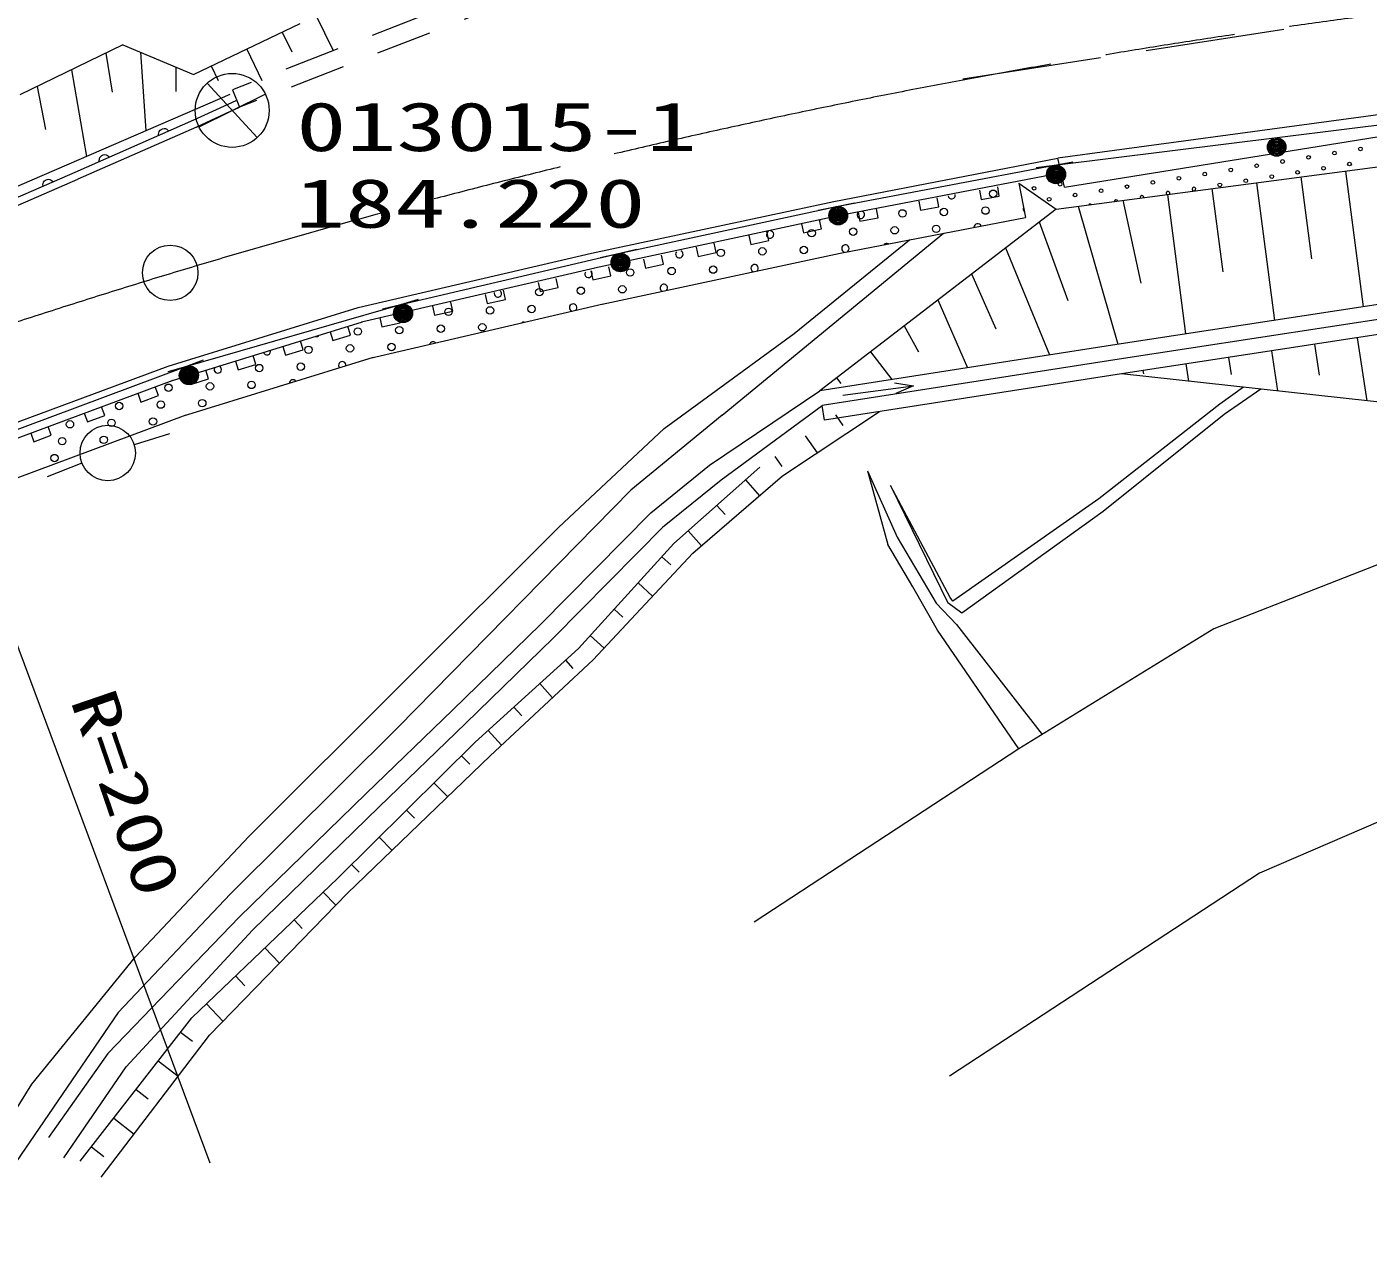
# Model space of a CAD drawing. Units: millimetres, scale not verified. Extents: x 33656 to 673656, y 21260 to 381260.
# Drawn here: x 166294 to 202398, y 252081 to 284592 of the extents above; entities that cross this region are included whole.
import ezdxf
from ezdxf.enums import TextEntityAlignment as Align

# ---------------------------------------------------------------- set-up
doc = ezdxf.new("R2010")
doc.units = ezdxf.units.MM
doc.header["$LTSCALE"] = 1000
for name, pattern in [('CHAIN', [18.5, 12, -1.5, 3.5, -1.5]), ('USER1', [2.5, 1.5, -1]), ('USER2', [5, 3.75, -1.25])]:
    doc.linetypes.add(name, pattern=pattern)
doc.layers.add('S-SUV', color=7, linetype='Continuous', lineweight=13)
doc.styles.add('ＭＳ ゴシック', font='')
doc.styles.get('ＭＳ ゴシック').set_extended_font_data('MS Gothic')

# ---------------------------------------------------------------- blocks, each defined once
blk = doc.blocks.new('BUHIN1')
at = {"color": 7, "linetype": 'Continuous', "lineweight": 13}
for p, q in [((676, -731), (-677, 727)), ((-889, -450), (888, 445))]:
    blk.add_line(p, q, dxfattribs=at)
blk.add_circle((0, 0), 995, dxfattribs=at)
blk = doc.blocks.new('BUHIN3')
at = {"color": 7, "linetype": 'Continuous', "lineweight": 13}
blk.add_circle((0, 0), 746, dxfattribs=at)
blk = doc.blocks.new('BUHIN4')
at = {"color": 7, "linetype": 'Continuous', "lineweight": 13}
blk.add_lwpolyline([(-137, -61), (-140, -25), (-136, 10), (-123, 51), (-100, 81), (-72, 105), (-30, 124), (7, 129), (44, 126), (84, 107), (113, 88), (137, 61)], dxfattribs=at)
blk = doc.blocks.new('BUHIN5')
at = {"color": 7, "linetype": 'Continuous', "lineweight": 13}
blk.add_lwpolyline([(-137, -60), (-140, -24), (-136, 10), (-123, 52), (-100, 82), (-72, 105), (-29, 124), (7, 129), (45, 125), (85, 107), (113, 87), (137, 60)], dxfattribs=at)
blk = doc.blocks.new('BUHIN15')
at = {"color": 7, "linetype": 'Continuous', "lineweight": 13}
for radius in [249, 220, 191, 161, 132, 97.5, 67.5, 38.8, 7.5]:
    blk.add_circle((88, -233), radius, dxfattribs=at)
blk = doc.blocks.new('BUHIN16')
at = {"color": 7, "linetype": 'Continuous', "lineweight": 13}
for radius in [249, 220, 191, 161, 132, 97.5, 67.5, 38.8, 7.5]:
    blk.add_circle((70, -239), radius, dxfattribs=at)
blk = doc.blocks.new('BUHIN17')
at = {"color": 7, "linetype": 'Continuous', "lineweight": 13}
for radius in [249, 220, 191, 161, 132, 97.5, 67.5, 38.8, 7.5]:
    blk.add_circle((58, -242), radius, dxfattribs=at)
blk = doc.blocks.new('BUHIN18')
at = {"color": 7, "linetype": 'Continuous', "lineweight": 13}
for radius in [249, 220, 191, 161, 132, 97.5, 67.5, 38.8, 7.5]:
    blk.add_circle((53, -243), radius, dxfattribs=at)
blk = doc.blocks.new('BUHIN19')
at = {"color": 7, "linetype": 'Continuous', "lineweight": 13}
for radius in [249, 220, 191, 161, 132, 97.5, 67.5, 38.8, 7.5]:
    blk.add_circle((47, -244), radius, dxfattribs=at)
blk = doc.blocks.new('BUHIN20')
at = {"color": 7, "linetype": 'Continuous', "lineweight": 13}
for radius in [249, 220, 191, 161, 132, 97.5, 67.5, 38.8, 7.5]:
    blk.add_circle((32, -247), radius, dxfattribs=at)
blk = doc.blocks.new('BUHIN46')
at = {"color": 7, "linetype": 'Continuous', "lineweight": 13}
blk.add_lwpolyline([(-128, 215), (-343, 87), (-87, -343), (128, -215)], dxfattribs=at)
blk = doc.blocks.new('BUHIN47')
at = {"color": 7, "linetype": 'Continuous', "lineweight": 13}
blk.add_lwpolyline([(-116, 222), (-337, 106), (-106, -337), (116, -222)], dxfattribs=at)
blk = doc.blocks.new('BUHIN48')
at = {"color": 7, "linetype": 'Continuous', "lineweight": 13}
blk.add_lwpolyline([(-98, 230), (-328, 133), (-133, -328), (98, -230)], dxfattribs=at)
blk = doc.blocks.new('BUHIN49')
at = {"color": 7, "linetype": 'Continuous', "lineweight": 13}
blk.add_lwpolyline([(-88, 234), (-322, 146), (-146, -322), (88, -234)], dxfattribs=at)

msp = doc.modelspace()

# ---------------------------------------------------------------- linework, layer by layer
at = {"layer": 'S-SUV', "linetype": 'USER1'}
for p, q in [((179320, 285814), (171834, 282894)), ((179463, 285333), (172015, 282428))]:
    msp.add_line(p, q, dxfattribs=at)
at = {"layer": 'S-SUV'}
for p, q in [((174080, 284890), (174531, 283971)), ((170779, 283310), (173648, 284677)), ((173170, 284449), (173423, 283918)), ((168881, 284105), (166108, 282764)), ((168419, 283882), (168592, 282829)), ((168881, 284105), (170779, 283310)), ((169356, 283906), (169500, 281794)), ((172214, 283994), (172619, 283144)), ((167495, 283435), (167904, 281103)), ((170305, 283509), (170308, 282851)), ((171257, 283538), (171444, 283146)), ((159008, 277254), (171770, 282777)), ((166571, 282988), (166794, 281828)), ((171834, 282894), (172015, 282428)), ((170775, 282075), (171931, 282609)), ((170859, 281894), (172015, 282428)), ((172015, 282428), (170859, 281894)), ((193959, 280863), (205850, 282342)), ((205820, 282650), (194044, 281055)), ((170778, 282077), (167583, 280671)), ((194223, 280270), (205899, 282157)), ((170859, 281894), (167663, 280488)), ((193996, 279686), (206043, 281268)), ((188015, 279891), (194044, 281055)), ((193959, 280863), (194451, 280955)), ((194223, 280270), (194044, 281055)), ((167584, 280671), (160425, 277559)), ((188084, 279751), (193959, 280863)), ((188091, 279499), (194119, 280662)), ((193463, 280801), (193959, 280863)), ((200586, 280552), (200876, 278343)), ((201784, 280709), (202264, 277053)), ((160505, 277376), (167663, 280488)), ((192995, 280384), (193996, 279686)), ((192995, 280384), (193173, 279461)), ((198190, 280237), (198484, 277998)), ((199388, 280394), (199875, 276688)), ((181489, 278494), (188015, 279891)), ((188084, 279751), (188573, 279856)), ((195794, 279922), (196278, 277691)), ((196992, 280080), (197485, 276322)), ((181573, 278103), (188099, 279500)), ((182216, 278488), (188084, 279751)), ((187593, 279658), (188084, 279751)), ((193996, 279686), (187637, 274788)), ((188280, 278517), (193173, 279461)), ((194596, 279765), (195663, 276044)), ((193542, 279337), (194314, 277223)), ((185007, 274135), (190964, 279035)), ((186952, 276330), (190053, 278859)), ((175215, 277033), (181489, 278494)), ((176358, 277116), (182216, 278488)), ((181728, 278383), (182216, 278488)), ((181782, 277125), (188308, 278523)), ((182216, 278488), (182703, 278602)), ((192634, 278637), (193821, 275756)), ((175305, 276644), (181580, 278104)), ((209489, 278157), (195636, 276040)), ((191725, 277937), (192373, 276464)), ((209544, 277761), (195697, 275644)), ((209599, 277365), (195758, 275249)), ((170095, 275452), (175215, 277033)), ((170578, 275446), (176358, 277116)), ((175532, 275670), (181806, 277130)), ((175871, 277002), (176358, 277116)), ((176358, 277116), (176838, 277255)), ((190817, 277237), (191613, 275410)), ((170213, 275070), (175333, 276651)), ((183453, 273772), (186952, 276330)), ((189908, 276538), (190297, 275839)), ((202102, 276219), (202362, 274521)), ((195636, 276040), (187637, 274788)), ((189000, 275838), (189575, 275092)), ((199795, 275866), (199960, 274786)), ((200949, 276043), (201076, 275209)), ((163153, 275676), (171218, 254005)), ((170508, 274115), (175628, 275696)), ((170578, 275446), (171047, 275621)), ((195697, 275644), (187699, 274393)), ((197489, 275514), (197559, 275051)), ((198642, 275690), (198713, 275227)), ((144161, 265823), (170095, 275452)), ((146243, 266386), (170578, 275446)), ((170098, 275307), (170578, 275446)), ((195758, 275249), (187761, 273998)), ((188091, 275138), (188206, 274989)), ((205023, 274228), (195758, 275249)), ((196335, 275337), (196349, 275245)), ((144300, 265449), (170234, 275077)), ((184671, 272785), (187637, 274788)), ((188258, 274669), (190162, 274929)), ((199040, 274887), (198403, 274435)), ((199509, 274836), (198523, 274151)), ((184979, 272391), (187699, 274393)), ((187761, 273998), (187699, 274393)), ((198403, 274435), (195150, 271879)), ((144648, 264511), (170582, 274140)), ((185007, 274135), (182552, 272115)), ((186633, 272497), (189242, 274230)), ((188056, 274145), (188256, 273857)), ((198523, 274151), (195262, 271544)), ((180602, 271110), (183453, 273772)), ((169189, 273342), (170142, 273643)), ((187243, 273582), (187566, 273117)), ((186431, 273018), (186617, 272749)), ((167775, 272842), (166845, 272476)), ((183090, 271504), (184671, 272785)), ((183712, 270677), (186024, 272736)), ((188924, 272639), (189717, 270849)), ((188924, 272639), (189467, 270655)), ((183405, 271116), (184979, 272391)), ((184218, 270416), (186633, 272497)), ((185639, 272393), (186018, 271967)), ((189539, 272242), (191084, 269085)), ((191144, 269223), (189539, 272242)), ((182552, 272115), (176276, 265723)), ((195150, 271879), (191220, 269125)), ((180122, 268497), (183090, 271504)), ((184868, 271706), (185089, 271458)), ((195262, 271544), (191463, 268803)), ((180474, 268142), (183446, 271153)), ((205751, 271318), (198239, 268379)), ((172267, 262788), (180602, 271110)), ((184097, 271020), (184454, 270619)), ((189717, 270849), (190772, 269073)), ((181139, 267848), (183712, 270677)), ((181538, 267543), (184218, 270416)), ((190146, 269509), (189467, 270655)), ((183390, 270323), (183631, 270104)), ((182747, 269616), (183139, 269259)), ((190803, 268342), (190146, 269509)), ((190772, 269073), (191314, 268500)), ((191463, 268803), (191084, 269085)), ((191220, 269125), (191144, 269223)), ((182104, 268909), (182334, 268700)), ((177751, 266195), (180122, 268497)), ((192992, 265153), (190803, 268342)), ((191314, 268500), (193619, 265539)), ((198239, 268379), (192992, 265153)), ((178098, 265835), (180474, 268142)), ((181461, 268202), (181835, 267861)), ((178362, 265333), (181139, 267848)), ((178767, 264965), (181538, 267543)), ((180792, 267534), (180994, 267311)), ((180098, 266905), (180443, 266524)), ((175432, 263951), (177751, 266195)), ((179404, 266276), (179616, 266042)), ((176276, 265723), (171774, 261250)), ((175780, 263592), (178098, 265835)), ((178710, 265647), (179071, 265248)), ((174666, 261671), (178362, 265333)), ((192992, 265153), (185872, 260487)), ((174928, 261264), (178767, 264965)), ((177993, 264966), (178220, 264737)), ((206102, 264675), (199469, 261798)), ((175432, 263951), (172012, 260615)), ((177253, 264234), (177622, 263862)), ((172370, 260266), (175780, 263592)), ((176514, 263502), (176730, 263284)), ((169222, 259545), (172267, 262788)), ((175775, 262769), (176124, 262417)), ((175036, 262037), (175239, 261832)), ((199469, 261798), (191129, 256333)), ((170733, 257907), (174666, 261671)), ((171774, 261250), (168754, 258053)), ((171207, 257438), (174928, 261264)), ((174273, 261294), (174612, 260940)), ((172012, 260615), (168471, 256944)), ((173486, 260542), (173706, 260312)), ((168967, 256584), (172370, 260266)), ((172699, 259789), (173093, 259378)), ((166427, 256124), (169222, 259545)), ((171913, 259036), (172165, 258772)), ((171126, 258283), (171574, 257815)), ((168754, 258053), (165030, 252601)), ((167734, 254045), (170733, 257907)), ((168298, 253616), (171207, 257438)), ((170433, 257521), (170749, 257276)), ((168471, 256944), (166877, 254682)), ((169833, 256748), (170367, 256334)), ((167287, 254135), (168967, 256584)), ((163921, 252081), (166427, 256124)), ((169233, 255976), (169558, 255724)), ((168633, 255204), (169182, 254778)), ((168034, 254432), (168367, 254172))]:
    msp.add_line(p, q, dxfattribs=at)
at = {"layer": 'S-SUV', "linetype": 'USER2'}
msp.add_line((191485, 283187), (200208, 284540), dxfattribs=at)
at = {"layer": 'S-SUV'}
msp.add_lwpolyline([(189647, 275004), (190162, 274929), (189686, 274720)], dxfattribs=at)
for centre, radius in [((202188, 281304), 49.8), ((199396, 280852), 49.8), ((200094, 280965), 49.8), ((200792, 281078), 49.8), ((201490, 281191), 49.8), ((201895, 280898), 49.8), ((197302, 280514), 49.8), ((198000, 280627), 49.8), ((198698, 280740), 49.8), ((199801, 280560), 49.8), ((200499, 280673), 49.8), ((201197, 280785), 49.8), ((192304, 280098), 99.5), ((193406, 280243), 49.8), ((194104, 280355), 49.8), ((195208, 280176), 49.8), ((195906, 280288), 49.8), ((196604, 280401), 49.8), ((198405, 280334), 49.8), ((199103, 280447), 49.8), ((193811, 279950), 49.8), ((194509, 280063), 49.8), ((189861, 279568), 99.5), ((190978, 279606), 99.5), ((192096, 279643), 99.5), ((187418, 279038), 99.5), ((188535, 279076), 99.5), ((189652, 279113), 99.5), ((190770, 279151), 99.5), ((170153, 277968), 746), ((184974, 278508), 99.5), ((186092, 278546), 99.5), ((187209, 278583), 99.5), ((182531, 277978), 99.5), ((183649, 278016), 99.5), ((184766, 278054), 99.5), ((180088, 277448), 99.5), ((181205, 277486), 99.5), ((182323, 277524), 99.5), ((177645, 276918), 99.5), ((178762, 276956), 99.5), ((179880, 276994), 99.5), ((177436, 276464), 99.5), ((178554, 276501), 99.5), ((175202, 276388), 99.5), ((176319, 276426), 99.5), ((173876, 275896), 99.5), ((174993, 275934), 99.5), ((176111, 275971), 99.5), ((172550, 275404), 99.5), ((173667, 275441), 99.5), ((170107, 274874), 99.5), ((171224, 274911), 99.5), ((172342, 274949), 99.5), ((168781, 274382), 99.5), ((169899, 274419), 99.5), ((171016, 274457), 99.5), ((168573, 273927), 99.5), ((169690, 273965), 99.5), ((167455, 273889), 99.5), ((167247, 273435), 99.5), ((168364, 273473), 99.5), ((167039, 272980), 99.5)]:
    msp.add_circle(centre, radius, dxfattribs=at)
at = {"layer": 'S-SUV', "linetype": 'CHAIN'}
msp.add_arc((228238, 86563), 200000, 94.59796, 108.99155, dxfattribs=at)
at = {"layer": 'S-SUV'}
for centre, radius, start, end in [((197707, 280221), 49.8, 295.4096, 259.5519), ((191187, 280060), 99.5, 191.8047, 8.6474), ((194915, 279770), 49.8, 54.7237, 140.2379), ((195613, 279883), 49.8, 25.71, 169.2516), ((196311, 279996), 49.8, 1.2461, 193.7155), ((197009, 280109), 49.8, 335.474, 219.4876), ((188743, 279530), 99.5, 131.4781, 68.9739), ((193213, 279681), 99.5, 155.7902, 226.0542), ((186300, 279000), 99.5, 117.0684, 88.094), ((187626, 279493), 99.5, 265.8567, 299.3058), ((191887, 279189), 99.5, 24.6934, 177.1441), ((188327, 278621), 99.5, 301.2073, 260.6302), ((189444, 278659), 99.5, 65.6936, 136.1439), ((183857, 278470), 99.5, 137.6958, 67.4668), ((181414, 277940), 99.5, 150.6834, 54.4791), ((185883, 278091), 99.5, 312.2457, 251.9328), ((183440, 277561), 99.5, 319.0434, 245.1352), ((178971, 277410), 99.5, 161.4095, 43.753), ((176527, 276880), 99.5, 171.0255, 34.137), ((180997, 277031), 99.5, 312.7009, 253.4439), ((179671, 276539), 99.5, 82.4431, 123.7017), ((174084, 276350), 99.5, 251.5309, 322.7822), ((172758, 275858), 99.5, 198.0963, 16.2168), ((177228, 276009), 99.5, 47.8454, 158.2993), ((174785, 275479), 99.5, 352.5623, 221.7169), ((171433, 275366), 99.5, 145.8925, 68.4206), ((173459, 274987), 99.5, 39.7662, 174.513)]:
    msp.add_arc(centre, radius, start, end, dxfattribs=at)

# ---------------------------------------------------------------- block references
at = {"layer": 'S-SUV', "xscale": 0.9999481, "yscale": 0.9999481, "rotation": 359.78209}
for name, p in [('BUHIN1', (171821, 282341)), ('BUHIN4', (169979, 281725)), ('BUHIN20', (199905, 281602)), ('BUHIN4', (168382, 281022)), ('BUHIN20', (193959, 280863)), ('BUHIN19', (193959, 280863)), ('BUHIN5', (166867, 280360)), ('BUHIN19', (188084, 279751)), ('BUHIN18', (188084, 279751)), ('BUHIN18', (182216, 278488)), ('BUHIN17', (182216, 278488)), ('BUHIN17', (176358, 277116)), ('BUHIN16', (176358, 277116)), ('BUHIN16', (170578, 275446)), ('BUHIN15', (170578, 275446)), ('BUHIN3', (168473, 273116))]:
    msp.add_blockref(name, p, dxfattribs=at)
at = {"layer": 'S-SUV', "rotation": 79.59187}
for name, p in [('BUHIN49', (192179, 280236)), ('BUHIN49', (190547, 279942)), ('BUHIN48', (187389, 279342)), ('BUHIN49', (188915, 279648)), ('BUHIN48', (185971, 279026)), ('BUHIN48', (184553, 278709)), ('BUHIN48', (183134, 278392)), ('BUHIN48', (181716, 278076)), ('BUHIN48', (180297, 277759)), ('BUHIN48', (178879, 277443)), ('BUHIN48', (176042, 276810)), ('BUHIN48', (177460, 277126)), ('BUHIN47', (174695, 276454)), ('BUHIN47', (173421, 276061)), ('BUHIN47', (172146, 275667)), ('BUHIN47', (170871, 275274)), ('BUHIN46', (169514, 274810)), ('BUHIN46', (168073, 274275)), ('BUHIN46', (166632, 273740))]:
    msp.add_blockref(name, p, dxfattribs=at)

# ---------------------------------------------------------------- texts
at = {"layer": 'S-SUV', "style": 'ＭＳ ゴシック', "width": 1.5}
for s, p in [('013015-1', (173548, 280849)), ('184.220', (173516, 278786))]:
    msp.add_text(s, height=1320, dxfattribs=at).set_placement(p, align=Align.BOTTOM_LEFT)
at = {"layer": 'S-SUV', "style": 'ＭＳ ゴシック', "width": 1.35}
msp.add_text('R=200', height=1246, rotation=288.9, dxfattribs=at).set_placement((167101, 266343), align=Align.BOTTOM_LEFT)

doc.saveas('drawing.dxf')
